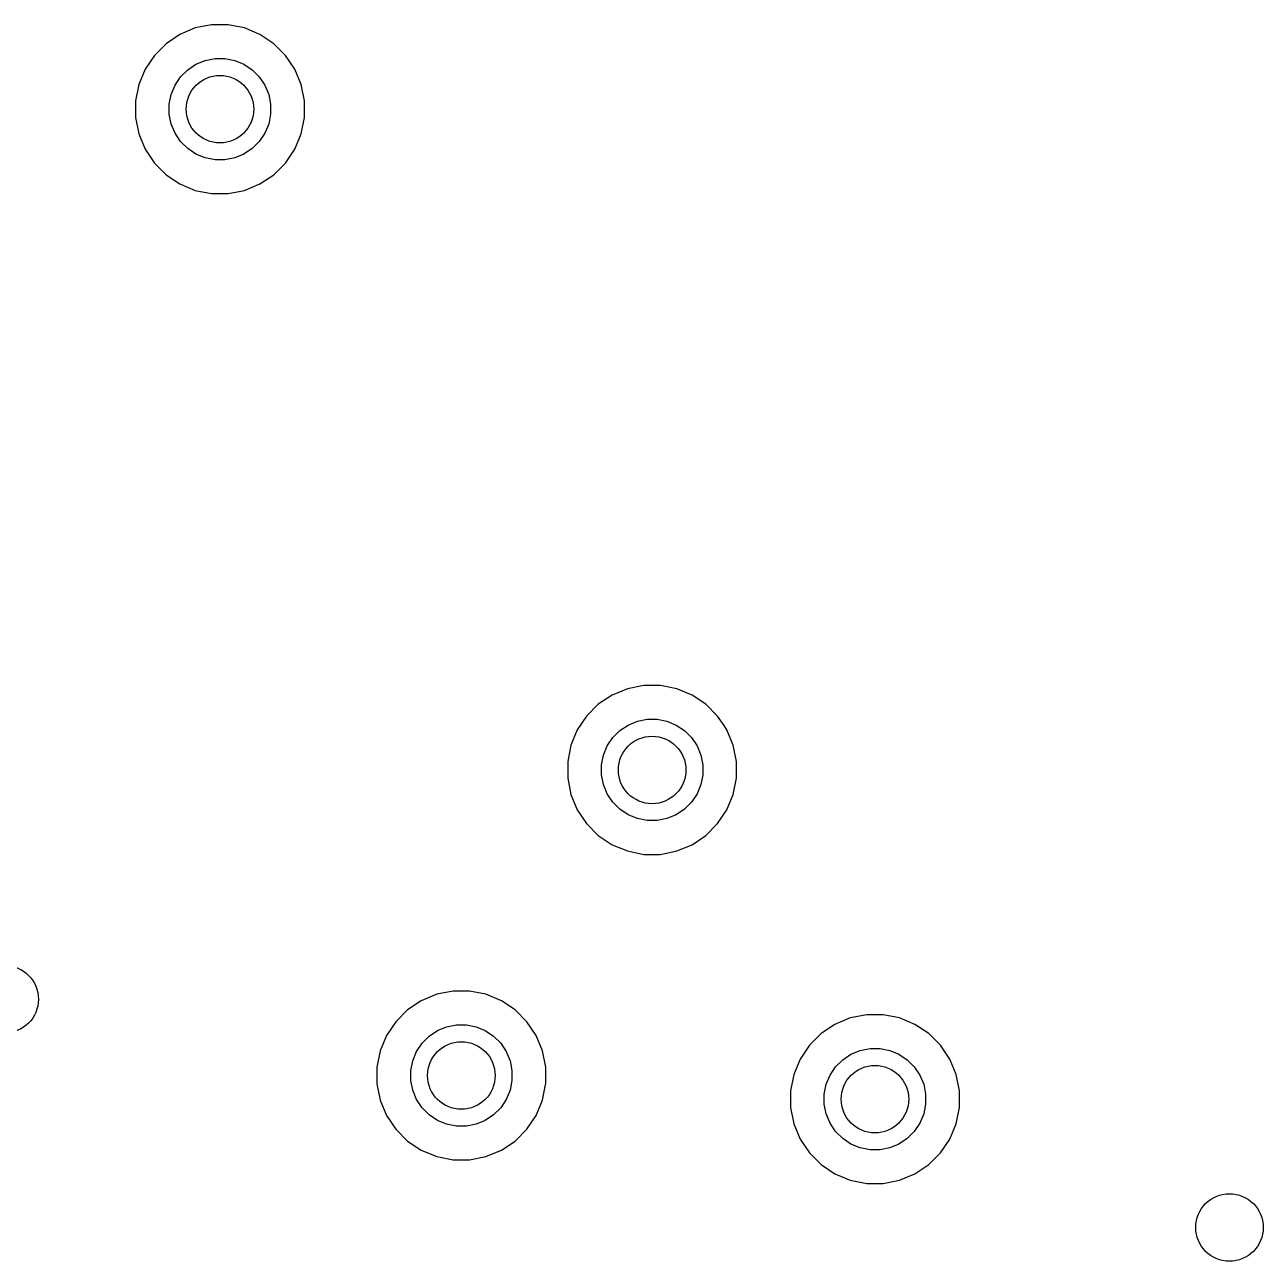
# Model space of a CAD drawing. Extents: x 76.5 to 170.2, y -170.2 to -83.1.
# Drawn here: x 116.34 to 123.67, y -119.55 to -112.22 of the extents above; entities that cross this region are included whole.
import ezdxf

# ---------------------------------------------------------------- set-up
doc = ezdxf.new("R2010")
doc.units = 0
doc.header["$MEASUREMENT"] = 0
doc.layers.add('BLACK', color=7, linetype='CONTINUOUS')

msp = doc.modelspace()

# ---------------------------------------------------------------- linework, layer by layer
at = {"layer": 'BLACK', "linetype": 'CONTINUOUS'}
for p, q in [((117.444, -112.222), (117.347, -112.241)), ((117.542, -112.222), (117.444, -112.222)), ((117.639, -112.241), (117.542, -112.222)), ((117.256, -112.279), (117.174, -112.334)), ((117.347, -112.241), (117.256, -112.279)), ((117.73, -112.279), (117.639, -112.241)), ((117.812, -112.334), (117.73, -112.279)), ((117.174, -112.334), (117.105, -112.404)), ((117.881, -112.404), (117.812, -112.334)), ((117.105, -112.404), (117.05, -112.485)), ((117.302, -112.489), (117.351, -112.456)), ((117.351, -112.456), (117.406, -112.434)), ((117.406, -112.434), (117.464, -112.422)), ((117.464, -112.422), (117.523, -112.422)), ((117.523, -112.422), (117.581, -112.434)), ((117.581, -112.434), (117.635, -112.456)), ((117.635, -112.456), (117.684, -112.489)), ((117.936, -112.485), (117.881, -112.404)), ((117.05, -112.485), (117.012, -112.576)), ((117.227, -112.58), (117.26, -112.531)), ((117.26, -112.531), (117.302, -112.489)), ((117.684, -112.489), (117.726, -112.531)), ((117.726, -112.531), (117.759, -112.58)), ((117.974, -112.576), (117.936, -112.485)), ((117.012, -112.576), (116.993, -112.673)), ((117.205, -112.635), (117.227, -112.58)), ((117.759, -112.58), (117.782, -112.635)), ((117.993, -112.673), (117.974, -112.576)), ((116.993, -112.673), (116.993, -112.772)), ((117.193, -112.693), (117.205, -112.635)), ((117.782, -112.635), (117.793, -112.693)), ((117.993, -112.772), (117.993, -112.673)), ((117.193, -112.752), (117.193, -112.693)), ((117.205, -112.81), (117.193, -112.752)), ((117.793, -112.752), (117.782, -112.81)), ((117.793, -112.693), (117.793, -112.752)), ((116.993, -112.772), (117.012, -112.868)), ((117.227, -112.864), (117.205, -112.81)), ((117.782, -112.81), (117.759, -112.864)), ((117.974, -112.868), (117.993, -112.772)), ((117.012, -112.868), (117.05, -112.959)), ((117.26, -112.914), (117.227, -112.864)), ((117.759, -112.864), (117.726, -112.914)), ((117.936, -112.959), (117.974, -112.868)), ((117.05, -112.959), (117.105, -113.041)), ((117.302, -112.955), (117.26, -112.914)), ((117.351, -112.988), (117.302, -112.955)), ((117.684, -112.955), (117.635, -112.988)), ((117.726, -112.914), (117.684, -112.955)), ((117.881, -113.041), (117.936, -112.959)), ((117.105, -113.041), (117.174, -113.111)), ((117.406, -113.011), (117.351, -112.988)), ((117.464, -113.022), (117.406, -113.011)), ((117.523, -113.022), (117.464, -113.022)), ((117.581, -113.011), (117.523, -113.022)), ((117.635, -112.988), (117.581, -113.011)), ((117.812, -113.111), (117.881, -113.041)), ((117.174, -113.111), (117.256, -113.165)), ((117.73, -113.165), (117.812, -113.111)), ((117.256, -113.165), (117.347, -113.203)), ((117.639, -113.203), (117.73, -113.165)), ((117.347, -113.203), (117.444, -113.222)), ((117.444, -113.222), (117.542, -113.222)), ((117.542, -113.222), (117.639, -113.203)), ((119.816, -116.193), (119.734, -116.247)), ((119.907, -116.155), (119.816, -116.193)), ((120.004, -116.136), (119.907, -116.155)), ((120.102, -116.136), (120.004, -116.136)), ((120.199, -116.155), (120.102, -116.136)), ((120.29, -116.193), (120.199, -116.155)), ((120.372, -116.247), (120.29, -116.193)), ((119.734, -116.247), (119.665, -116.317)), ((120.441, -116.317), (120.372, -116.247)), ((119.665, -116.317), (119.61, -116.399)), ((119.911, -116.37), (119.966, -116.347)), ((119.966, -116.347), (120.024, -116.336)), ((120.024, -116.336), (120.083, -116.336)), ((120.083, -116.336), (120.141, -116.347)), ((120.141, -116.347), (120.195, -116.37)), ((120.479, -116.373), (120.441, -116.317)), ((119.61, -116.399), (119.572, -116.49)), ((119.82, -116.444), (119.862, -116.403)), ((119.862, -116.403), (119.911, -116.37)), ((120.195, -116.37), (120.244, -116.403)), ((120.244, -116.403), (120.286, -116.444)), ((120.496, -116.399), (120.479, -116.373)), ((120.534, -116.49), (120.496, -116.399)), ((119.572, -116.49), (119.553, -116.586)), ((119.765, -116.548), (119.787, -116.494)), ((119.787, -116.494), (119.82, -116.444)), ((120.286, -116.444), (120.319, -116.494)), ((120.319, -116.494), (120.342, -116.548)), ((120.553, -116.586), (120.534, -116.49)), ((119.753, -116.606), (119.765, -116.548)), ((120.342, -116.548), (120.353, -116.606)), ((119.553, -116.586), (119.553, -116.685)), ((119.753, -116.665), (119.753, -116.606)), ((120.353, -116.606), (120.353, -116.665)), ((120.553, -116.685), (120.553, -116.586)), ((119.553, -116.685), (119.572, -116.782)), ((119.765, -116.723), (119.753, -116.665)), ((120.353, -116.665), (120.342, -116.723)), ((120.534, -116.782), (120.553, -116.685)), ((119.572, -116.782), (119.61, -116.873)), ((119.787, -116.778), (119.765, -116.723)), ((119.82, -116.827), (119.787, -116.778)), ((120.319, -116.778), (120.286, -116.827)), ((120.342, -116.723), (120.319, -116.778)), ((120.496, -116.873), (120.534, -116.782)), ((119.862, -116.869), (119.82, -116.827)), ((120.286, -116.827), (120.244, -116.869)), ((119.61, -116.873), (119.665, -116.954)), ((119.911, -116.902), (119.862, -116.869)), ((119.966, -116.924), (119.911, -116.902)), ((120.024, -116.936), (119.966, -116.924)), ((120.141, -116.924), (120.083, -116.936)), ((120.195, -116.902), (120.141, -116.924)), ((120.244, -116.869), (120.195, -116.902)), ((120.441, -116.954), (120.496, -116.873)), ((119.665, -116.954), (119.734, -117.024)), ((120.083, -116.936), (120.024, -116.936)), ((120.372, -117.024), (120.441, -116.954)), ((119.734, -117.024), (119.816, -117.079)), ((119.816, -117.079), (119.907, -117.116)), ((120.199, -117.116), (120.29, -117.079)), ((120.29, -117.079), (120.372, -117.024)), ((119.907, -117.116), (120.004, -117.136)), ((120.004, -117.136), (120.102, -117.136)), ((120.102, -117.136), (120.199, -117.116)), ((118.874, -117.946), (118.777, -117.965)), ((118.972, -117.946), (118.874, -117.946)), ((119.069, -117.965), (118.972, -117.946)), ((118.686, -118.003), (118.604, -118.057)), ((118.777, -117.965), (118.686, -118.003)), ((119.16, -118.003), (119.069, -117.965)), ((119.242, -118.057), (119.16, -118.003)), ((118.604, -118.057), (118.535, -118.127)), ((119.311, -118.127), (119.242, -118.057)), ((121.227, -118.105), (121.136, -118.143)), ((121.324, -118.086), (121.227, -118.105)), ((121.422, -118.086), (121.324, -118.086)), ((121.519, -118.105), (121.422, -118.086)), ((121.61, -118.143), (121.519, -118.105)), ((118.535, -118.127), (118.48, -118.209)), ((118.732, -118.213), (118.781, -118.18)), ((118.781, -118.18), (118.836, -118.157)), ((118.836, -118.157), (118.894, -118.146)), ((118.894, -118.146), (118.953, -118.146)), ((118.953, -118.146), (119.011, -118.157)), ((119.011, -118.157), (119.065, -118.18)), ((119.065, -118.18), (119.114, -118.213)), ((119.366, -118.209), (119.311, -118.127)), ((121.136, -118.143), (121.054, -118.197)), ((121.692, -118.197), (121.61, -118.143)), ((118.48, -118.209), (118.442, -118.3)), ((118.657, -118.304), (118.69, -118.254)), ((118.69, -118.254), (118.732, -118.213)), ((119.114, -118.213), (119.156, -118.254)), ((119.156, -118.254), (119.189, -118.304)), ((119.404, -118.3), (119.366, -118.209)), ((121.054, -118.197), (120.985, -118.267)), ((121.761, -118.267), (121.692, -118.197)), ((118.442, -118.3), (118.423, -118.396)), ((118.635, -118.358), (118.657, -118.304)), ((119.189, -118.304), (119.212, -118.358)), ((119.423, -118.396), (119.404, -118.3)), ((120.985, -118.267), (120.93, -118.349)), ((121.182, -118.353), (121.231, -118.32)), ((121.231, -118.32), (121.286, -118.297)), ((121.286, -118.297), (121.344, -118.286)), ((121.344, -118.286), (121.403, -118.286)), ((121.403, -118.286), (121.461, -118.297)), ((121.461, -118.297), (121.515, -118.32)), ((121.515, -118.32), (121.564, -118.353)), ((121.816, -118.349), (121.761, -118.267)), ((118.423, -118.396), (118.423, -118.495)), ((118.623, -118.416), (118.635, -118.358)), ((119.212, -118.358), (119.223, -118.416)), ((119.423, -118.495), (119.423, -118.396)), ((120.93, -118.349), (120.892, -118.44)), ((121.107, -118.444), (121.14, -118.394)), ((121.14, -118.394), (121.182, -118.353)), ((121.564, -118.353), (121.606, -118.394)), ((121.606, -118.394), (121.639, -118.444)), ((121.854, -118.44), (121.816, -118.349)), ((118.623, -118.475), (118.623, -118.416)), ((118.635, -118.533), (118.623, -118.475)), ((119.223, -118.475), (119.212, -118.533)), ((119.223, -118.416), (119.223, -118.475)), ((120.892, -118.44), (120.873, -118.536)), ((121.085, -118.498), (121.107, -118.444)), ((121.639, -118.444), (121.662, -118.498)), ((121.873, -118.536), (121.854, -118.44)), ((118.423, -118.495), (118.442, -118.592)), ((118.657, -118.588), (118.635, -118.533)), ((119.212, -118.533), (119.189, -118.588)), ((119.404, -118.592), (119.422, -118.499)), ((119.422, -118.499), (119.423, -118.495)), ((119.422, -118.499), (119.422, -118.499)), ((120.873, -118.536), (120.873, -118.635)), ((121.073, -118.556), (121.085, -118.498)), ((121.662, -118.498), (121.673, -118.556)), ((121.873, -118.635), (121.873, -118.536)), ((118.442, -118.592), (118.48, -118.683)), ((118.69, -118.637), (118.657, -118.588)), ((119.189, -118.588), (119.156, -118.637)), ((119.366, -118.683), (119.404, -118.592)), ((121.073, -118.615), (121.073, -118.556)), ((121.085, -118.673), (121.073, -118.615)), ((121.673, -118.615), (121.662, -118.673)), ((121.673, -118.556), (121.673, -118.615)), ((118.48, -118.683), (118.535, -118.764)), ((118.732, -118.679), (118.69, -118.637)), ((118.781, -118.712), (118.732, -118.679)), ((119.114, -118.679), (119.065, -118.712)), ((119.156, -118.637), (119.114, -118.679)), ((119.311, -118.764), (119.366, -118.683)), ((120.873, -118.635), (120.892, -118.732)), ((121.107, -118.728), (121.085, -118.673)), ((121.662, -118.673), (121.639, -118.728)), ((121.854, -118.732), (121.873, -118.635)), ((118.535, -118.764), (118.604, -118.834)), ((118.836, -118.734), (118.781, -118.712)), ((118.894, -118.746), (118.836, -118.734)), ((118.953, -118.746), (118.894, -118.746)), ((119.011, -118.734), (118.953, -118.746)), ((119.065, -118.712), (119.011, -118.734)), ((119.242, -118.834), (119.311, -118.764)), ((120.892, -118.732), (120.93, -118.823)), ((121.14, -118.777), (121.107, -118.728)), ((121.639, -118.728), (121.606, -118.777)), ((121.816, -118.823), (121.854, -118.732)), ((118.604, -118.834), (118.686, -118.889)), ((119.16, -118.889), (119.242, -118.834)), ((120.93, -118.823), (120.985, -118.904)), ((121.182, -118.819), (121.14, -118.777)), ((121.231, -118.852), (121.182, -118.819)), ((121.564, -118.819), (121.515, -118.852)), ((121.606, -118.777), (121.564, -118.819)), ((121.761, -118.904), (121.816, -118.823)), ((118.686, -118.889), (118.777, -118.926)), ((119.069, -118.926), (119.16, -118.889)), ((120.985, -118.904), (121.054, -118.974)), ((121.286, -118.874), (121.231, -118.852)), ((121.344, -118.886), (121.286, -118.874)), ((121.403, -118.886), (121.344, -118.886)), ((121.461, -118.874), (121.403, -118.886)), ((121.515, -118.852), (121.461, -118.874)), ((121.692, -118.974), (121.761, -118.904)), ((118.777, -118.926), (118.874, -118.946)), ((118.874, -118.946), (118.972, -118.946)), ((118.972, -118.946), (119.069, -118.926)), ((121.054, -118.974), (121.136, -119.029)), ((121.61, -119.029), (121.692, -118.974)), ((121.136, -119.029), (121.227, -119.066)), ((121.519, -119.066), (121.61, -119.029)), ((121.227, -119.066), (121.324, -119.086)), ((121.324, -119.086), (121.422, -119.086)), ((121.422, -119.086), (121.519, -119.066))]:
    msp.add_line(p, q, dxfattribs=at)
at = {"layer": 'BLACK'}
for centre in [(117.493, -112.722), (120.053, -116.636), (116.218, -117.994), (118.923, -118.446), (121.373, -118.586), (123.473, -119.346)]:
    msp.add_circle(centre, 0.2, dxfattribs=at)

doc.saveas('drawing.dxf')
